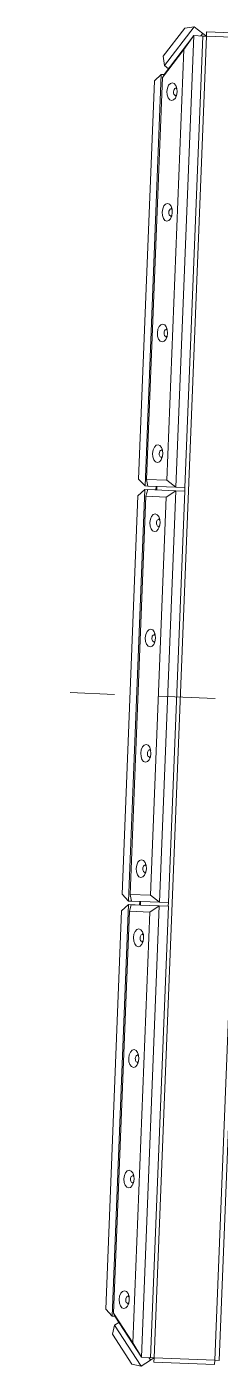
# Model space of a CAD drawing. Header units: millimetres. Extents: x 0 to 581027, y 0 to 6627194.
# Drawn here: x 580578.566 to 580579.002, y 6626232.068 to 6626235.086 of the extents above; entities that cross this region are included whole.
import ezdxf

# ---------------------------------------------------------------- set-up
doc = ezdxf.new("R2010")
doc.units = ezdxf.units.MM
doc.linetypes.add('CENTERX2', pattern=[20.32, 12.7, -2.54, 2.54, -2.54])
doc.layers.add('ГР_Ось', color=7, linetype='CENTERX2', lineweight=15)
doc.layers.add('ГР_Отбойные SPC 1400 G1.8', color=252, linetype='Continuous', lineweight=15)

# ---------------------------------------------------------------- blocks, each defined once
blk = doc.blocks.new('ГР_Отбойные SPC 1400 G1.8_план_100')
at = {"layer": 'ГР_Ось', "ltscale": 0.1}
blk.add_line((0, 0), (0, -21.331), dxfattribs=at)
at = {"layer": 'ГР_Отбойные SPC 1400 G1.8'}
for p, q in [((-15, -16.5), (-15, -17.87)), ((14.9, -16.4), (-14.9, -16.4)), ((-14.9, -17.87), (-14.9, -16.5)), ((-14.9, -16.5), (14.9, -16.5)), ((-14.9, -17.87), (-14.9, -16.5)), ((14.9, -16.4), (14.9, -16.5)), ((14.9, -16.5), (14.9, -17.87)), ((14.9, -16.5), (15, -16.5)), ((15, -17.87), (15, -16.5)), ((-14.958, -17.951), (-15.101, -18.156)), ((-14.9, -17.87), (-15, -17.87)), ((-14.901, -17.991), (-14.958, -17.951)), ((-14.9, -17.87), (-14.957, -17.952)), ((-14.901, -17.951), (-4.72, -17.951)), ((-14.901, -17.951), (-14.901, -18.156)), ((14.9, -17.87), (-14.9, -17.87)), ((-14.9, -17.87), (-14.9, -17.951)), ((-14.9, -17.87), (-14.9, -17.87)), ((-14.9, -17.87), (-14.9, -17.87)), ((-4.72, -17.951), (-4.72, -17.952)), ((-4.72, -17.951), (-4.72, -18.156)), ((-4.72, -17.952), (-4.64, -17.952)), ((-4.64, -17.951), (4.64, -17.951)), ((-4.64, -17.951), (-4.64, -18.156)), ((4.64, -17.951), (4.64, -17.952)), ((4.64, -17.951), (4.64, -18.156)), ((4.64, -17.952), (4.72, -17.952)), ((14.901, -17.951), (4.72, -17.951)), ((4.72, -17.951), (4.72, -18.156)), ((14.9, -17.87), (15, -17.87)), ((14.9, -17.87), (14.9, -17.87)), ((14.9, -17.87), (14.957, -17.952)), ((14.9, -17.87), (14.9, -17.951)), ((14.901, -17.991), (14.958, -17.951)), ((14.901, -17.951), (14.901, -18.156)), ((14.958, -17.951), (15.101, -18.156)), ((-15.101, -18.156), (-14.2, -18.787)), ((-15.101, -18.156), (-15.064, -18.365)), ((-14.409, -18.824), (-15.064, -18.365)), ((-14, -18.787), (-14.901, -18.156)), ((-14.584, -18.365), (-14.901, -18.156)), ((-14.901, -18.156), (-4.72, -18.156)), ((-14.584, -18.365), (-13.929, -18.824)), ((-4.87, -18.365), (-14.584, -18.365)), ((-4.87, -18.365), (-4.72, -18.156)), ((-4.87, -18.824), (-4.87, -18.365)), ((-4.72, -18.156), (-4.72, -18.787)), ((-4.64, -18.787), (-4.64, -18.156)), ((-4.49, -18.365), (-4.64, -18.156)), ((-4.64, -18.156), (4.64, -18.156)), ((-4.49, -18.365), (-4.49, -18.824)), ((4.49, -18.365), (-4.49, -18.365)), ((4.49, -18.365), (4.64, -18.156)), ((4.49, -18.824), (4.49, -18.365)), ((4.64, -18.156), (4.64, -18.787)), ((4.72, -18.156), (14.901, -18.156)), ((4.72, -18.787), (4.72, -18.156)), ((4.72, -18.156), (4.87, -18.365)), ((14.584, -18.365), (4.87, -18.365)), ((4.87, -18.365), (4.87, -18.824)), ((13.929, -18.824), (14.584, -18.365)), ((14.901, -18.156), (14, -18.787)), ((14.2, -18.787), (15.101, -18.156)), ((15.064, -18.365), (14.409, -18.824)), ((14.901, -18.156), (14.584, -18.365)), ((15.064, -18.365), (15.101, -18.156)), ((-14.134, -18.693), (-14.2, -18.787)), ((-13.7, -18.489), (-13.7, -18.513)), ((-13.54, -18.489), (-13.54, -18.513)), ((-10.98, -18.489), (-10.98, -18.513)), ((-10.82, -18.489), (-10.82, -18.513)), ((-8.26, -18.489), (-8.26, -18.513)), ((-8.1, -18.489), (-8.1, -18.513)), ((-5.54, -18.489), (-5.54, -18.513)), ((-5.38, -18.489), (-5.38, -18.513)), ((-4.64, -18.582), (-4.72, -18.582)), ((-4.72, -18.582), (-4.72, -18.582)), ((-4.72, -18.582), (-4.72, -18.787)), ((-4.72, -18.6), (-4.64, -18.6)), ((-4.64, -18.6), (-4.64, -18.85)), ((-4.64, -18.6), (-4.64, -18.6)), ((-3.98, -18.489), (-3.98, -18.513)), ((-3.82, -18.489), (-3.82, -18.513)), ((-1.38, -18.489), (-1.38, -18.513)), ((-1.22, -18.489), (-1.22, -18.513)), ((1.22, -18.489), (1.22, -18.513)), ((1.38, -18.489), (1.38, -18.513)), ((3.82, -18.489), (3.82, -18.513)), ((3.98, -18.489), (3.98, -18.513)), ((4.72, -18.582), (4.64, -18.582)), ((4.64, -18.582), (4.64, -18.582)), ((4.64, -18.582), (4.64, -18.787)), ((4.64, -18.6), (4.72, -18.6)), ((4.72, -18.701), (4.72, -18.85)), ((5.38, -18.489), (5.38, -18.513)), ((5.54, -18.489), (5.54, -18.513)), ((8.1, -18.489), (8.1, -18.513)), ((8.26, -18.489), (8.26, -18.513)), ((10.82, -18.489), (10.82, -18.513)), ((10.98, -18.489), (10.98, -18.513)), ((13.54, -18.489), (13.54, -18.513)), ((13.7, -18.489), (13.7, -18.513)), ((14.134, -18.693), (14.2, -18.787)), ((-14.2, -18.787), (-14.409, -18.824)), ((-14, -18.787), (-14, -18.85)), ((-13.929, -18.824), (-14, -18.787)), ((-13.85, -19), (-14, -18.85)), ((-14, -18.85), (-4.72, -18.85)), ((-13.929, -18.824), (-4.87, -18.824)), ((-4.87, -19), (-13.85, -19)), ((-4.72, -18.787), (-4.87, -18.824)), ((-4.87, -19), (-4.72, -18.85)), ((-4.72, -18.787), (-4.72, -18.85)), ((-4.49, -18.824), (-4.64, -18.787)), ((-4.49, -19), (-4.64, -18.85)), ((-4.64, -18.85), (4.64, -18.85)), ((-4.49, -18.824), (4.49, -18.824)), ((4.49, -19), (-4.49, -19)), ((4.64, -18.787), (4.49, -18.824)), ((4.49, -19), (4.64, -18.85)), ((4.64, -18.787), (4.64, -18.85)), ((4.87, -18.824), (4.72, -18.787)), ((4.72, -18.85), (14, -18.85)), ((4.72, -18.85), (4.87, -19)), ((4.87, -18.824), (13.929, -18.824)), ((13.85, -19), (4.87, -19)), ((14, -18.85), (13.85, -19)), ((14, -18.787), (13.929, -18.824)), ((14, -18.787), (14, -18.85)), ((14.409, -18.824), (14.2, -18.787))]:
    blk.add_line(p, q, dxfattribs=at)
at = {"layer": 'ГР_Отбойные SPC 1400 G1.8', "extrusion": (0, 0, -1)}
for centre in [(-13.62, -18.594), (-10.9, -18.594), (-8.18, -18.594), (-5.46, -18.594), (-3.9, -18.594), (-1.3, -18.594), (1.3, -18.594), (3.9, -18.594), (5.46, -18.594), (8.18, -18.594), (10.9, -18.594), (13.62, -18.594)]:
    blk.add_ellipse(centre, major_axis=(-0.2, 0), ratio=0.573576, dxfattribs=at)
for centre, major_axis, start_param, end_param in [((-13.62, -18.406), (-0.2, 0), 5.123906, 5.319451), ((-13.62, -18.513), (-0.08, 0), 2.525509, 6.899269), ((-13.62, -18.406), (-0.2, 0), 4.105327, 4.300872), ((-10.9, -18.406), (-0.2, 0), 5.123906, 5.319451), ((-10.9, -18.513), (-0.08, 0), 2.525509, 6.899269), ((-10.9, -18.406), (-0.2, 0), 4.105327, 4.300872), ((-8.18, -18.406), (-0.2, 0), 5.123906, 5.319451), ((-8.18, -18.513), (-0.08, 0), 2.525509, 6.899269), ((-8.18, -18.406), (-0.2, 0), 4.105327, 4.300872), ((-5.46, -18.406), (-0.2, 0), 5.123913, 5.319451), ((-5.46, -18.513), (-0.08, 0), 2.5255, 6.89926), ((-5.46, -18.406), (-0.2, 0), 4.105327, 4.300879), ((-3.9, -18.406), (-0.2, 0), 5.123891, 5.31945), ((-3.9, -18.513), (-0.08, 0), 4.712389, 6.899288), ((-3.9, -18.513), (-0.08, 0), 2.525528, 4.712389), ((-3.9, -18.406), (-0.2, 0), 4.105328, 4.300857), ((-1.3, -18.406), (-0.2, 0), 5.123891, 5.31945), ((-1.3, -18.513), (-0.08, 0), 4.712389, 6.899288), ((-1.3, -18.513), (-0.08, 0), 2.525528, 4.712389), ((-1.3, -18.406), (-0.2, 0), 4.105328, 4.300857), ((1.3, -18.406), (-0.2, 0), 5.123891, 5.31945), ((1.3, -18.513), (-0.08, 0), 4.712389, 6.899288), ((1.3, -18.513), (-0.08, 0), 2.525528, 4.712389), ((1.3, -18.406), (-0.2, 0), 4.105328, 4.300857), ((3.9, -18.406), (-0.2, 0), 5.123898, 5.31945), ((3.9, -18.513), (-0.08, 0), 4.712389, 6.899278), ((3.9, -18.513), (-0.08, 0), 2.525518, 4.712389), ((3.9, -18.406), (-0.2, 0), 4.105328, 4.300865), ((5.46, -18.406), (-0.2, 0), 5.123898, 5.319451), ((5.46, -18.513), (-0.08, 0), 4.712389, 6.899278), ((5.46, -18.513), (-0.08, 0), 2.525518, 4.712389), ((5.46, -18.406), (-0.2, 0), 4.105327, 4.300865), ((8.18, -18.406), (-0.2, 0), 5.123906, 5.319451), ((8.18, -18.513), (-0.08, 0), 4.712389, 6.899269), ((8.18, -18.513), (-0.08, 0), 2.525509, 4.712389), ((8.18, -18.406), (-0.2, 0), 4.105327, 4.300872), ((10.9, -18.406), (-0.2, 0), 5.123906, 5.319451), ((10.9, -18.513), (-0.08, 0), 4.712389, 6.899269), ((10.9, -18.513), (-0.08, 0), 2.525509, 4.712389), ((10.9, -18.406), (-0.2, 0), 4.105327, 4.300872), ((13.62, -18.406), (-0.2, 0), 5.123906, 5.319451), ((13.62, -18.513), (-0.08, 0), 4.712389, 6.899269), ((13.62, -18.513), (-0.08, 0), 2.525509, 4.712389), ((13.62, -18.406), (-0.2, 0), 4.105327, 4.300872)]:
    blk.add_ellipse(centre, major_axis=major_axis, ratio=0.573576, start_param=start_param, end_param=end_param, dxfattribs=at)

msp = doc.modelspace()

# ---------------------------------------------------------------- block references
at = {"layer": 'ГР_Отбойные SPC 1400 G1.8', "xscale": 0.1, "yscale": 0.1, "zscale": 0.1, "rotation": 267.7336564096768}
msp.add_blockref('ГР_Отбойные SPC 1400 G1.8_план_100', (580580.6972, 6626233.5051, -0.0022), dxfattribs=at)

doc.saveas('drawing.dxf')
